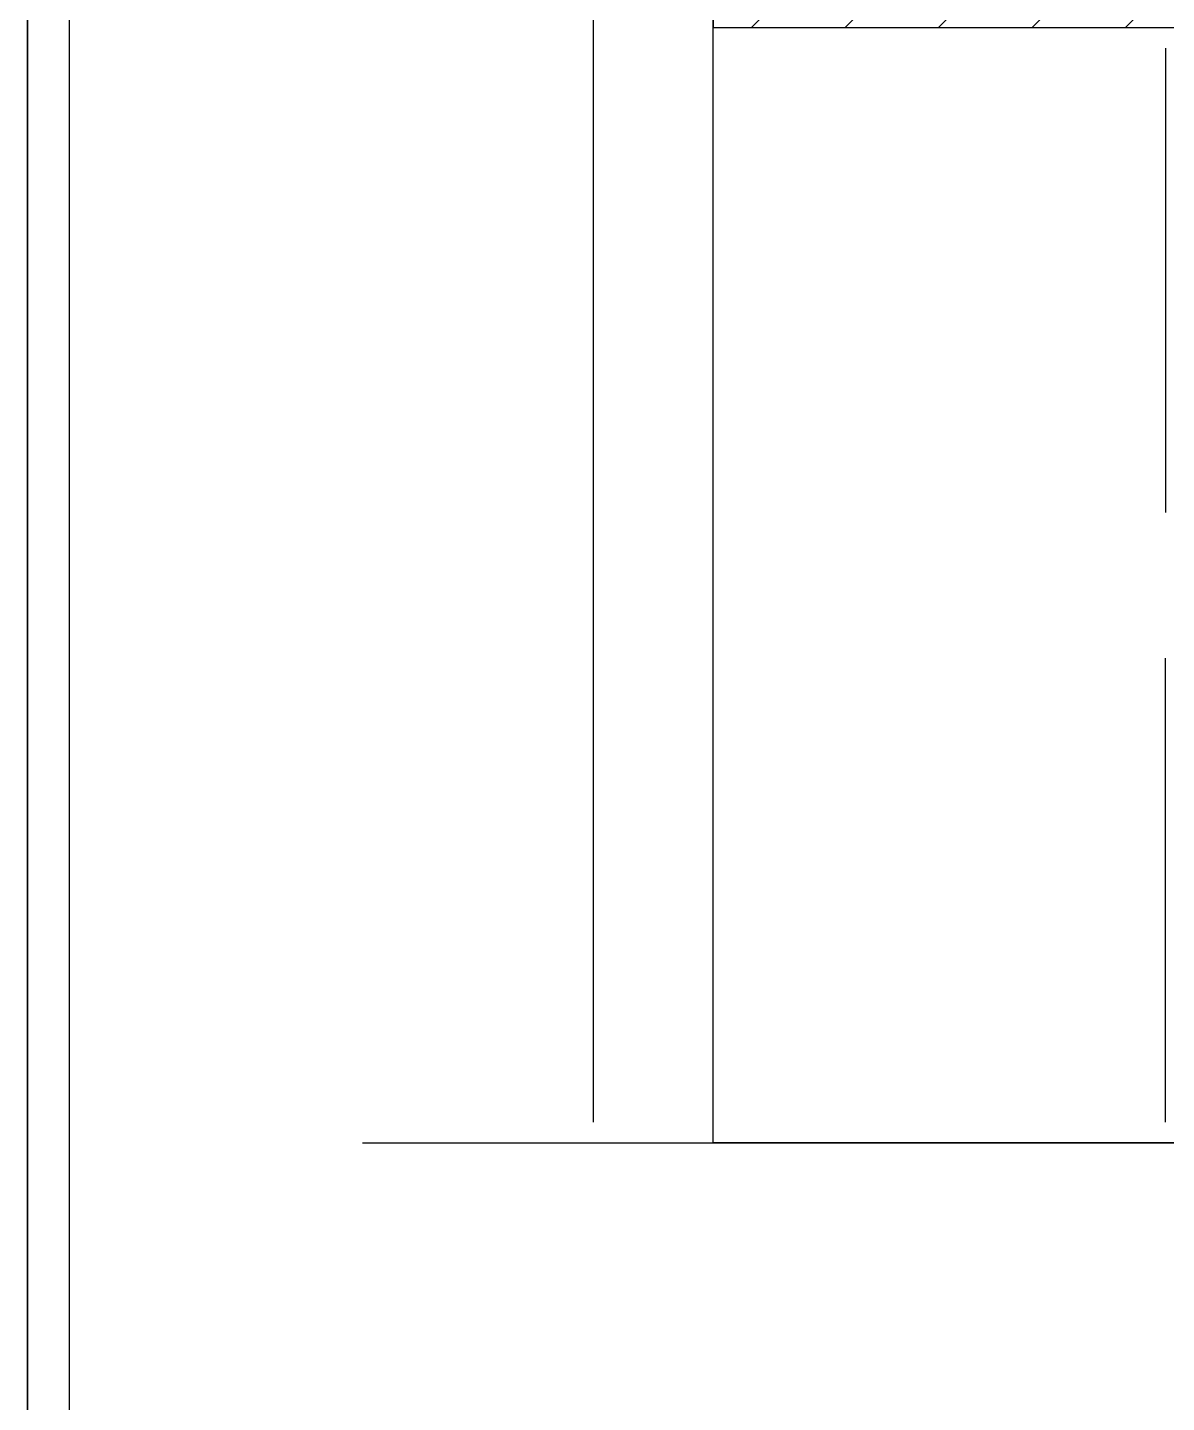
# Model space of a CAD drawing. Header units: metres. Extents: x -9383.9 to -9324.5, y 28762.6 to 28804.7.
# Drawn here: x -9383.88 to -9378.41, y 28785.9 to 28792.5 of the extents above; entities that cross this region are included whole.
import ezdxf

# ---------------------------------------------------------------- set-up
doc = ezdxf.new("R2010")
doc.units = ezdxf.units.M
for name, color, linetype in [('BLK_1_LVL_0_BLDG_FOOT_PRINT', 7, 'Continuous'), ('BLK_1_LVL_0_FRONT_SETBACK', 7, 'Continuous'), ('elevation', 7, 'Continuous'), ('FORMAT LINE', 7, 'Continuous'), ('PLOT_BOUNDARY', 7, 'Continuous'), ('SITE_PLAN', 7, 'Continuous'), ('WALL', 7, 'Continuous')]:
    doc.layers.add(name, color=color, linetype=linetype)

msp = doc.modelspace()

# ---------------------------------------------------------------- linework, layer by layer
at = {"layer": 'BLK_1_LVL_0_BLDG_FOOT_PRINT'}
msp.add_lwpolyline([(-9371.4241, 28790.1278), (-9371.4241, 28801.4138), (-9377.1351, 28801.4138), (-9377.1351, 28803.1438), (-9380.5921, 28803.1438), (-9380.5921, 28792.4988), (-9376.2481, 28792.4988), (-9376.2481, 28790.1278)], close=True, dxfattribs=at)
at = {"layer": 'BLK_1_LVL_0_FRONT_SETBACK'}
msp.add_lwpolyline([(-9369.9241, 28787.1418), (-9380.5921, 28787.1418), (-9380.5921, 28792.4988), (-9376.2481, 28792.4988), (-9376.2481, 28790.1278), (-9369.9241, 28790.1278)], close=True, dxfattribs=at)
at = {"layer": 'elevation'}
msp.add_line((-9382.2747, 28787.1418), (-9368.1193, 28787.1418), dxfattribs=at)
at = {"layer": 'FORMAT LINE'}
for points in [[(-9383.8835, 28762.6114), (-9324.4835, 28762.6114), (-9324.4835, 28804.6614), (-9383.8835, 28804.6614)], [(-9383.6835, 28762.8511), (-9324.6835, 28762.8511), (-9324.6835, 28804.4614), (-9383.6835, 28804.4614)]]:
    msp.add_lwpolyline(points, close=True, dxfattribs=at)
at = {"layer": 'PLOT_BOUNDARY'}
msp.add_lwpolyline([(-9369.9241, 28787.1418), (-9380.5921, 28787.1418), (-9380.5921, 28803.1438), (-9369.9241, 28803.1438)], close=True, dxfattribs=at)
at = {"layer": 'SITE_PLAN'}
for p, q in [((-9383.8835, 28762.6114), (-9383.8835, 28804.6614)), ((-9383.8835, 28804.6614), (-9383.8835, 28762.6114)), ((-9383.6835, 28804.4614), (-9383.6835, 28762.8511)), ((-9380.5921, 28787.1418), (-9380.5921, 28803.1438)), ((-9380.5921, 28803.1438), (-9380.5921, 28792.4988)), ((-9380.4069, 28792.4988), (-9371.4919, 28801.4138)), ((-9379.9579, 28792.4988), (-9371.4241, 28801.0326)), ((-9379.5089, 28792.4988), (-9371.4241, 28800.5836)), ((-9379.0598, 28792.4988), (-9371.4241, 28800.1346)), ((-9378.6108, 28792.4988), (-9371.4241, 28799.6856)), ((-9381.1651, 28787.2418), (-9381.1651, 28794.7251)), ((-9380.5921, 28792.4988), (-9376.2481, 28792.4988)), ((-9380.5921, 28787.1418), (-9380.5921, 28792.4988)), ((-9380.5921, 28792.4988), (-9376.2481, 28792.4988)), ((-9378.4201, 28792.3988), (-9378.4201, 28790.17)), ((-9378.4201, 28787.2418), (-9378.4201, 28789.4706)), ((-9382.2747, 28787.1418), (-9368.1193, 28787.1418)), ((-9369.9241, 28787.1418), (-9380.5921, 28787.1418)), ((-9369.9241, 28787.1418), (-9380.5921, 28787.1418))]:
    msp.add_line(p, q, dxfattribs=at)
at = {"layer": 'WALL'}
for p, q in [((-9381.1651, 28787.2418), (-9381.1651, 28794.7251)), ((-9378.4201, 28792.3988), (-9378.4201, 28790.17)), ((-9378.4201, 28787.2418), (-9378.4201, 28789.4706))]:
    msp.add_line(p, q, dxfattribs=at)
msp.add_lwpolyline([(-9383.8835, 28762.6114), (-9383.8835, 28804.6614), (-9324.4835, 28804.6614), (-9324.4835, 28762.6114)], close=True, dxfattribs=at)

doc.saveas('drawing.dxf')
